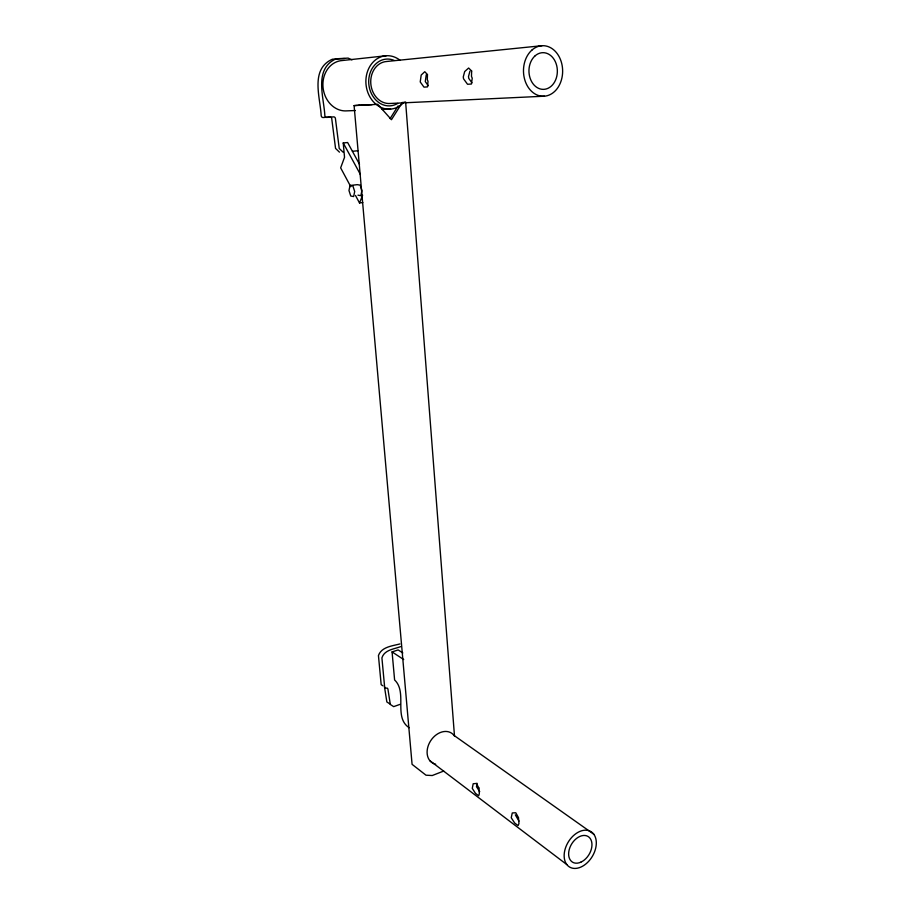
<?xml version="1.0" encoding="UTF-8"?>
<svg xmlns="http://www.w3.org/2000/svg" width="914" height="914" viewBox="0 0 914 914"><rect width="100%" height="100%" fill="white"/><g stroke="black" fill="none" stroke-linecap="round" stroke-linejoin="round"><path stroke-width="1.37" d="M350.039 185.496L348.977 190.523L350.759 196.03L353.615 196.544L354.701 191.517L352.907 185.976L350.039 185.496L357.26 184.662L360.15 185.131L361.944 190.66L360.836 195.676L357.957 195.173M426.267 74.708L425.284 81.575L428.278 85.722M469.922 71.189L468.494 76.582L468.791 78.444L471.978 82.808M477.028 783.264L476.48 786.68L479.713 791.673M362.801 202.565L359.522 202.977L362.618 195.196M390.107 118.603L398.116 105.91M402.411 102.345L391.455 119.7L377.733 104.322L354.095 105.624L412.077 764.333L426.004 775.198L432.253 775.529L443.736 771.039M399.921 704.408L393.671 706.636L390.324 704.466L387.89 688.916L387.308 688.128L385.194 688.128L384.634 687.122L381.915 657.886C384.394 649.785 393.945 649.191 400.618 646.644M409.152 727.715C393.203 717.25 407.724 692.344 394.608 679.97L392.072 651.922L398.15 649.923L402.834 652.962M399.898 643.947C392.232 646.004 381.515 646.838 378.442 655.555L381.172 684.677L382.852 685.774M403.771 102.231L405.622 102.002L454.509 736.261M354.095 105.624L357.568 105.27M359.533 105.179L358.494 105.293L372.078 104.664M386.314 55.731L342.384 60.518A25.284 21.468 82.1 0 0 323.019 87.218A25.284 21.468 82.1 0 0 346.897 110.857L355.363 110.525M542.036 45.7L386.771 61.478A21.068 17.56 84.2 0 0 370.81 83.722A21.068 17.56 84.2 0 0 390.152 103.476L544.447 96.199M352.427 151.29L357.74 150.753M350.759 186.673L340.648 167.868L344.532 157.322L343.23 142.95L347.617 142.527L359.522 164.314M382.155 109.452L390.609 109.109M344.509 58.553L332.388 59.216C309.972 69.156 320.208 97.181 321.191 115.621A2.079 1.794 82.6 0 0 323.179 117.54L329.851 116.981A2.068 1.782 83.3 0 1 331.702 118.329L335.552 148.422L339.46 152.158M351.936 59.856L348.108 58.096L336.112 58.804C313.593 68.801 323.864 96.953 324.836 115.495A2.091 1.805 82.9 0 0 326.824 117.426L333.53 116.866A2.079 1.782 83.5 0 1 335.381 118.214L339.231 148.468L343.15 152.215M390.198 704.123L386.851 701.952L384.417 686.46M392.072 651.922L403.702 659.554M593.792 834.231A20.691 14.018 -58.8 0 0 565.96 846.661A20.691 14.018 -58.8 0 0 580.95 867.043A20.691 14.018 -58.8 0 0 593.792 834.231L454.007 735.416A17.709 13.287 -56.8 0 0 430.563 740.923A17.709 13.287 -56.8 0 0 435.681 764.207M429.797 760.619L566.817 864.575M518.969 821.149L515.336 814.854M343.23 142.95L360.402 174.483M355.477 195.447L359.522 202.977M397.636 103.453A23.456 19.548 84.2 0 1 368.788 83.802A23.456 19.548 84.2 0 1 394.254 60.438M403.291 102.871A26.78 22.313 84.2 0 1 373.175 101.511A26.78 22.313 84.2 0 1 370.376 65.557A26.78 22.313 84.2 0 1 399.989 60.221M518.466 817.596L518.958 823.571L518.078 825.605L514.651 823L511.234 817.744L512.274 812.957L515.782 812.752L518.466 817.596M478.867 787.994L479.336 793.706L478.65 795.774L475.497 793.386L472.275 788.382L473.189 783.755L476.411 783.447L478.867 787.994M427.466 74.548L427.295 79.621L428.026 81.38L427.444 86.91L423.97 87.138L420.223 81.94L421.194 75.051L424.77 71.715L427.466 74.548M471.647 70.995L471.475 76.342L472.23 78.193L471.407 84.031L467.545 84.282L463.558 78.821L463.261 76.947L464.678 71.555L468.631 68.024L471.647 70.995M535.216 55.731A18.349 14.201 89.2 0 0 536.918 87.447A18.349 14.201 89.2 0 0 557.323 69.875A18.349 14.201 89.2 0 0 535.216 55.731M532.074 49.939A25.284 19.582 89.2 0 0 534.519 93.639A25.284 19.582 89.2 0 0 562.59 69.315A25.284 19.582 89.2 0 0 532.074 49.939M580.847 862.176A15.012 10.168 -58.8 0 0 590.113 838.355A15.012 10.168 -58.8 0 0 569.936 847.427A15.012 10.168 -58.8 0 0 580.847 862.176"/></g></svg>
